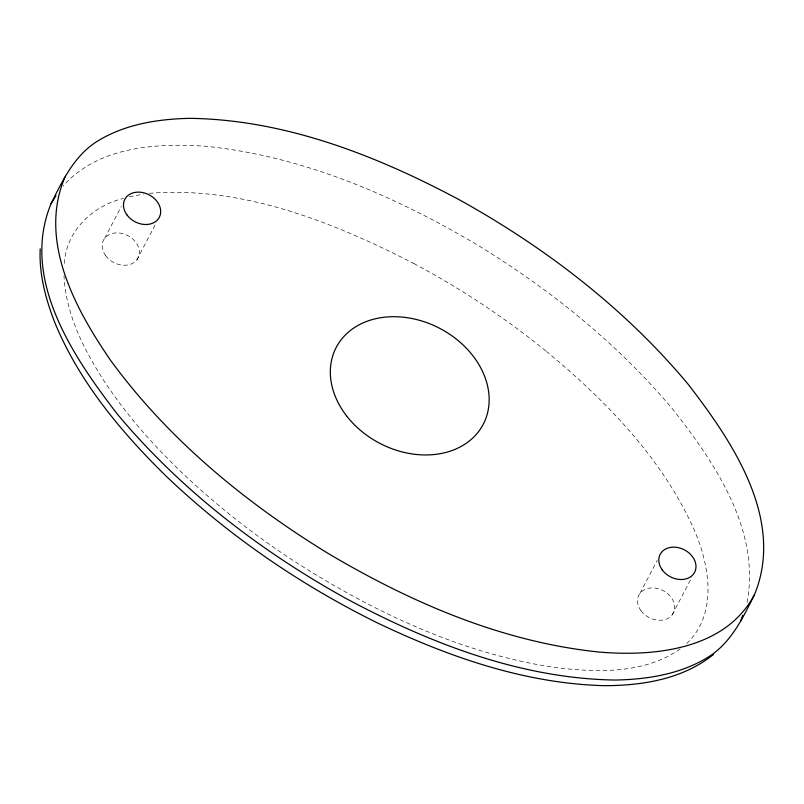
<?xml version="1.0" encoding="UTF-8"?>
<svg xmlns="http://www.w3.org/2000/svg" width="804" height="804" viewBox="0 0 804 804"><rect width="100%" height="100%" fill="white"/><g stroke="black" fill="none" stroke-linecap="round" stroke-linejoin="round"><path stroke-width="0.6" stroke-dasharray="4.02 3.01" d="M64.36 263.471C65.968 230.999 92.983 205.613 123.454 198.397M747.087 602.447C760.524 530.891 715.851 464.37 673.933 410.683C618.839 344.594 551.001 289.973 477.767 245.19C394.533 195.774 302.987 156.177 205.884 146.288C156.489 142.841 98.058 146.388 63.013 186.146M104.641 238.346L121.334 206.417M136.931 259.762L155.353 224.527M639.954 593.372L657.22 560.338M672.234 614.789L691.802 577.352M686.737 643.512C719.289 612.517 708.977 561.524 692.123 525.233C659.813 455.858 604.879 399.849 546.609 351.549M680.174 648.999C644.486 673.943 597.804 672.576 556.418 667.702C466.029 654.687 381.307 615.552 304.344 567.694A652.295 509.786 27.6 0 1 225.361 510.952C180.046 473.747 138.007 431.768 105.304 382.875C84.43 350.725 65.838 314.826 64.008 275.802M129.253 196.839L143.293 194.126M149.283 193.332C242.255 185.734 332.575 221.874 413.819 263.471M413.799 263.501A649.521 507.615 27.6 0 1 546.589 351.569M105.605 255.582A19.437 15.186 27.6 0 0 137.695 258.627A19.437 15.186 27.6 0 0 119.062 232.959A19.437 15.186 27.6 0 0 105.605 255.582M640.909 610.608A19.437 15.186 27.6 0 0 672.998 613.653A19.437 15.186 27.6 0 0 654.366 587.985A19.437 15.186 27.6 0 0 640.909 610.608"/><path stroke-width="1.21" d="M50.964 203.874C20.221 279.058 73.325 357.097 117.595 414.422C180.789 490.028 260.235 550.901 346.142 598.568C429.115 642.878 520.168 678.636 615.382 680.043C646.516 679.42 678.445 674.546 705.691 658.617C730.173 644.677 742.574 618.698 754.534 594.498C785.287 519.324 732.183 441.285 687.912 383.96C624.718 308.354 545.273 247.481 459.365 199.804C376.383 155.504 285.34 119.746 190.116 118.339C158.981 118.952 127.062 123.826 99.807 139.765C75.335 153.705 62.923 179.684 50.964 203.874L55.978 195.764M64.943 177.151C38.069 240.396 75.033 308.485 110.48 360.202C168.096 439.125 244.848 502.319 327.741 553.192C410.965 602.608 502.52 642.205 599.613 652.094C654.948 656.767 725.731 649.401 754.534 594.498M740.564 621.221L742.755 615.351M713.359 654.546C682.797 679.199 642.084 685.732 603.894 685.661C524.499 683.531 448.029 656.667 377.016 622.718C299.771 584.528 227.914 535.183 165.574 475.616C120.188 430.974 78.33 380.634 54.2 321.097L53.114 318.113C44.903 295.962 39.064 272.667 40.2 248.878M346.464 415.728A82.963 64.843 27.6 0 0 482.943 424.854A82.963 64.843 27.6 0 0 399.799 316.897A82.963 64.843 27.6 0 0 346.464 415.728M126.901 214.839A19.437 15.186 27.6 0 0 158.991 217.884A19.437 15.186 27.6 0 0 140.358 192.216A19.437 15.186 27.6 0 0 126.901 214.839M662.215 569.865A19.437 15.186 27.6 0 0 694.294 572.91A19.437 15.186 27.6 0 0 675.661 547.243A19.437 15.186 27.6 0 0 662.215 569.865"/></g></svg>
